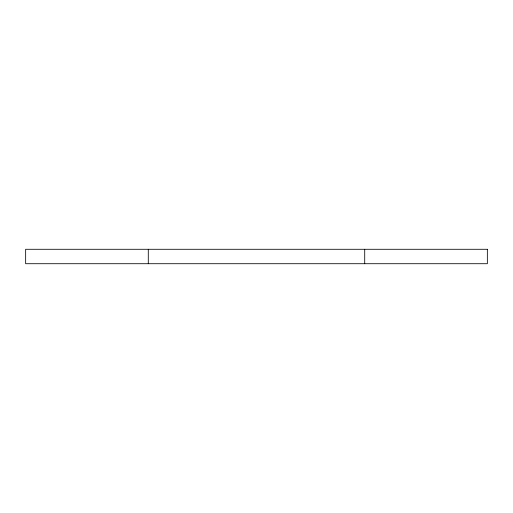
<?xml version="1.0" encoding="UTF-8"?>
<svg xmlns="http://www.w3.org/2000/svg" width="513" height="513" viewBox="0 0 513 513"><rect width="100%" height="100%" fill="white"/><g stroke="black" fill="none" stroke-linecap="round" stroke-linejoin="round"><path stroke-width="0.77" d="M364.711 249.286L364.711 263.714M148.289 249.286L148.289 263.714M487.35 249.286L25.65 249.286L25.65 263.714L487.35 263.714L487.35 249.286"/></g></svg>
